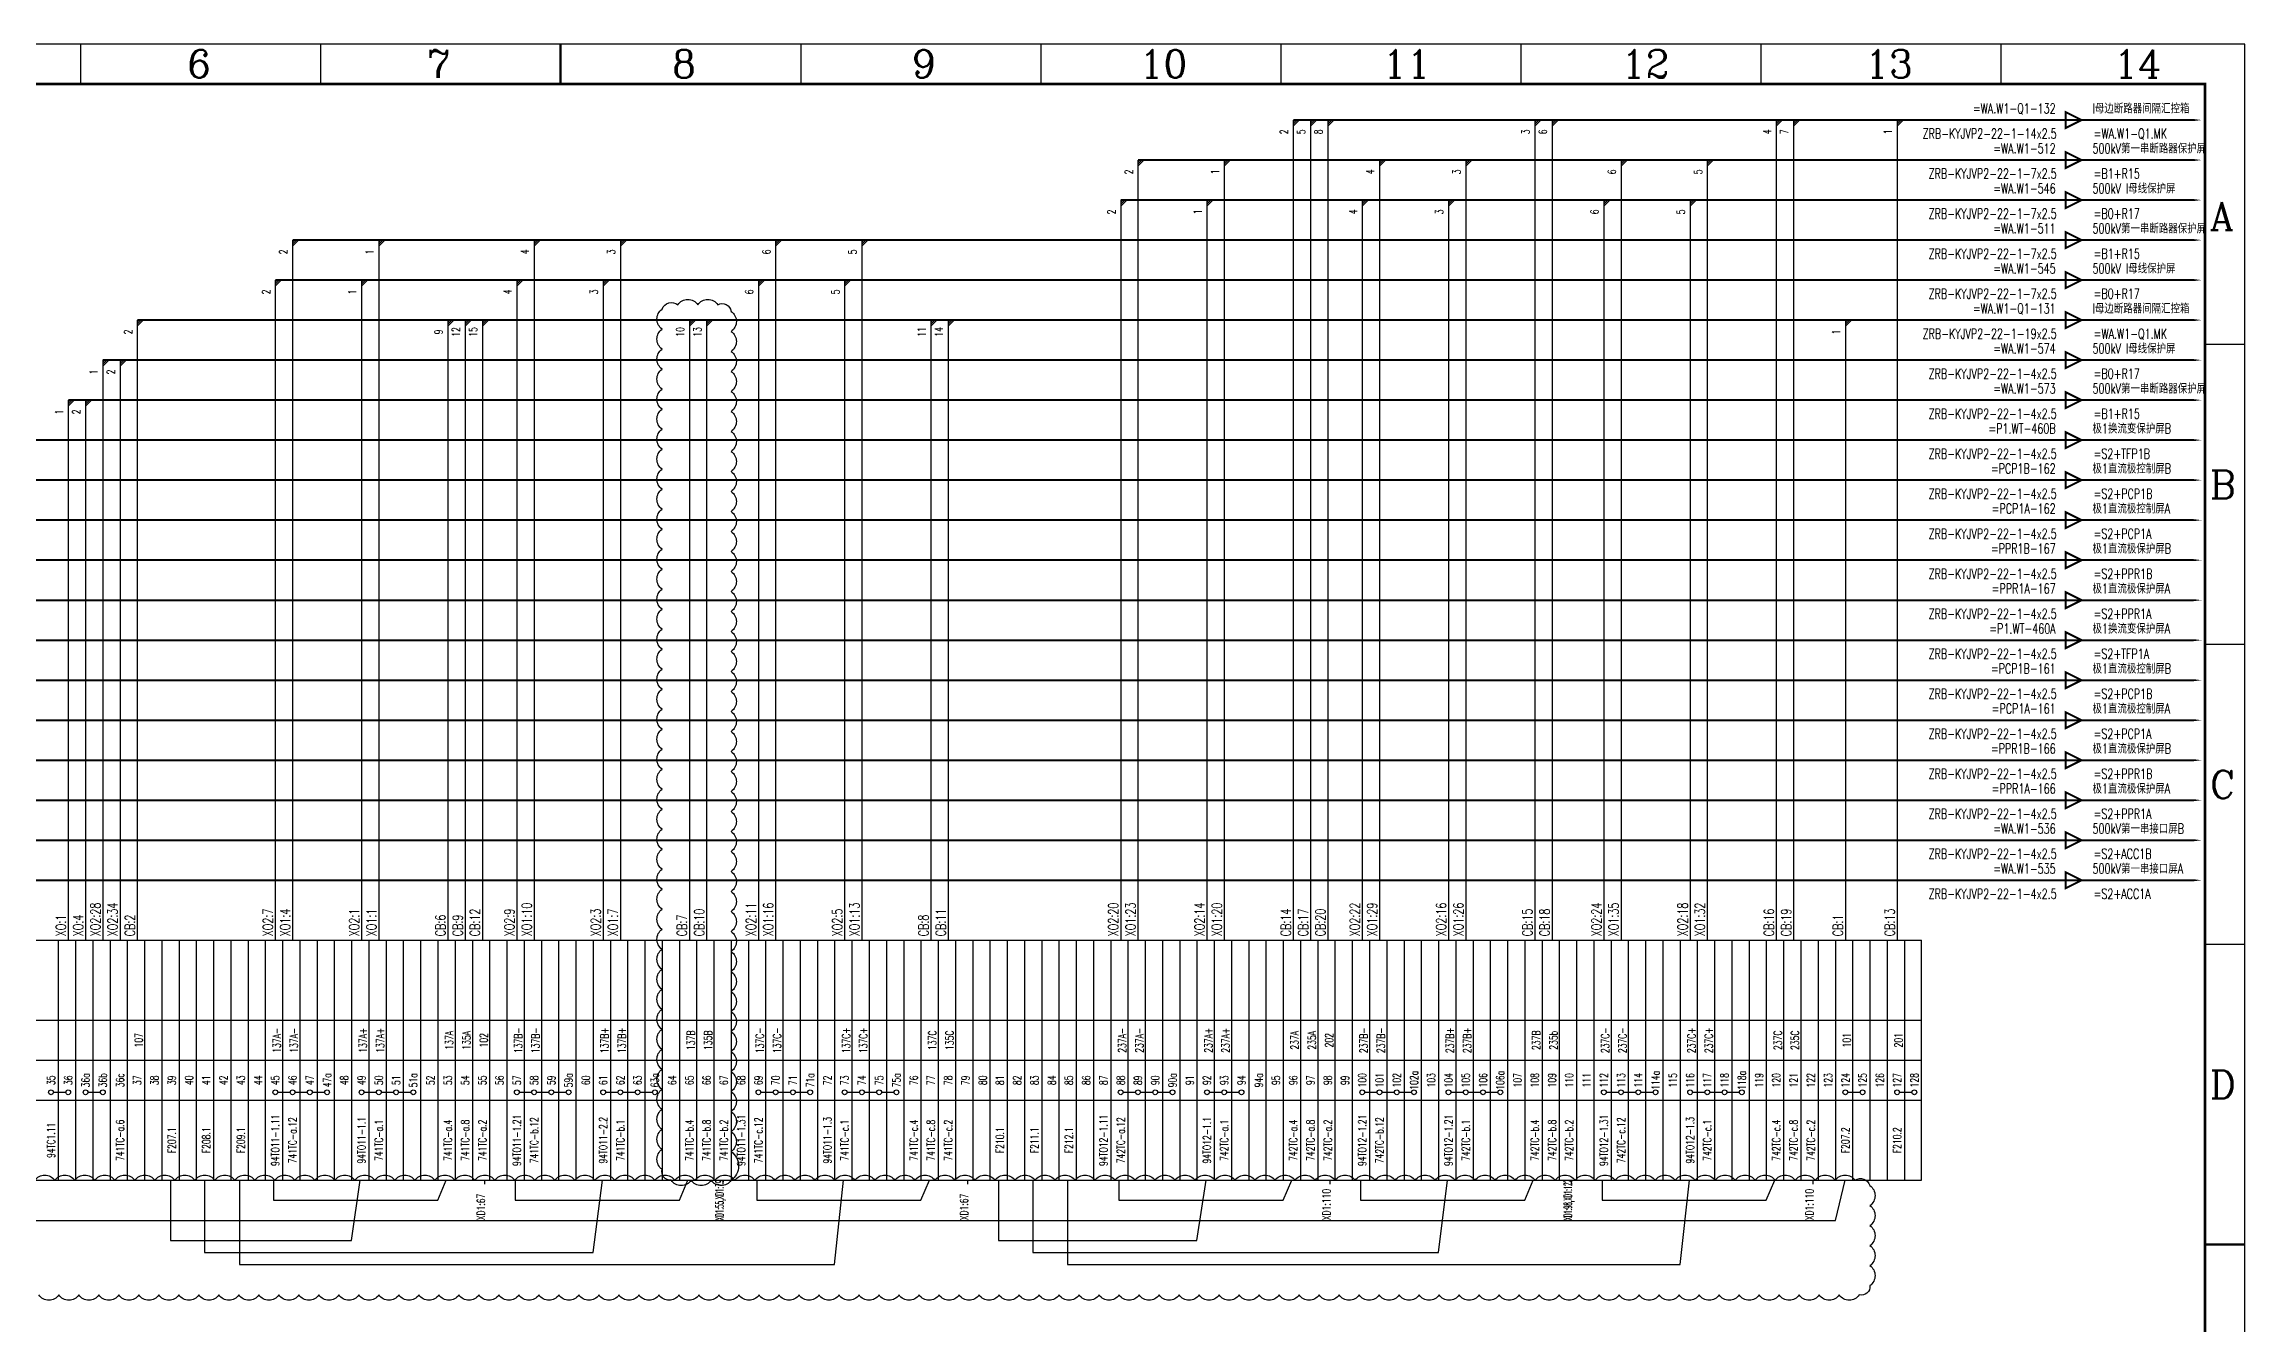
# Model space of a CAD drawing. Header units: millimetres. Extents: x 0 to 841, y 0 to 594.
# Drawn here: x 291 to 841, y 274 to 594 of the extents above; entities that cross this region are included whole.
import ezdxf
from ezdxf.enums import TextEntityAlignment as Align

# ---------------------------------------------------------------- set-up
doc = ezdxf.new("R2010")
doc.units = ezdxf.units.MM
doc.styles.add('ECL', font='', dxfattribs={"width": 0.7, "height": 3})
doc.styles.add('elec', font='simplex.shx', dxfattribs={"width": 0.7, "bigfont": 'hztxta.shx'})
doc.styles.add('ROMANC', font='romanc')
doc.styles.get('ECL').set_extended_font_data('FangSong_GB2312')

# ---------------------------------------------------------------- blocks, each defined once
blk = doc.blocks.new('to')
at = {"const_width": 0.5}
blk.add_lwpolyline([(-4, 2), (-4, -2), (0, 0)], close=True, dxfattribs=at)
at = {"style": 'elec', "width": 0.7}
for tag, p in [('CABLECODE', (-6.5, 1.65)), ('CABLETYPE', (-6.23, -4.65))]:
    blk.add_attdef(tag, text='', height=2.5, dxfattribs=at).set_placement(p, align=Align.RIGHT)
for tag, p in [('EQUNAME', (2.72, 1.65)), ('EQUCODE', (3, -4.65))]:
    blk.add_attdef(tag, p, '', height=2.5, dxfattribs=at)
blk = doc.blocks.new('joinPtR')
for p, q in [((1.5, 0), (0, -1.5)), ((1, 0), (0, -1)), ((0.5, 0), (0, -0.5))]:
    blk.add_line(p, q)
at = {"style": 'elec', "width": 0.7}
blk.add_attdef('NO', text='', height=2, rotation=90, dxfattribs=at).set_placement((-2.31, -2.96), align=Align.MIDDLE)
blk = doc.blocks.new('XXDAFRAM-CH-HENG-A1')
at = {"color": 1}
for p, q in [((300, 594), (300, 584)), ((360, 594), (360, 584)), ((480, 594), (480, 584)), ((540, 594), (540, 584)), ((600, 594), (600, 584)), ((660, 594), (660, 584)), ((720, 594), (720, 584)), ((780, 594), (780, 584)), ((831, 519), (841, 519)), ((831, 444), (841, 444)), ((831, 369), (841, 369))]:
    blk.add_line(p, q, dxfattribs=at)
at = {"color": 1, "lineweight": 50}
for p, q in [((420, 594), (420, 584)), ((831, 294), (841, 294))]:
    blk.add_line(p, q, dxfattribs=at)
at = {"color": 1}
blk.add_lwpolyline([(0, 0), (841, 0), (841, 594), (0, 594)], close=True, dxfattribs=at)
at = {"color": 1, "const_width": 0.6}
blk.add_lwpolyline([(25, 10), (831, 10), (831, 584), (25, 584)], close=True, dxfattribs=at)
at = {"color": 1, "style": 'ROMANC'}
for s, p in [('6', (326.66, 585.55)), ('7', (386.56, 585.55)), ('8', (447.83, 585.55)), ('9', (507.73, 585.55)), ('10', (564.65, 585.55)), ('11', (625.45, 585.55)), ('12', (685.14, 585.55)), ('13', (746, 585.55)), ('14', (808.18, 585.55)), ('A', (832.19, 547.46)), ('B', (832.19, 480.42)), ('C', (832.19, 405.42)), ('D', (832.19, 330.42))]:
    blk.add_text(s, height=7, dxfattribs=at).set_placement(p)
at = {"linetype": 'Continuous', "style": 'ECL', "width": 0.7}
for tag, height, p in [('DESIGNSTATUS', 3.5, (818.85, 76.57)), ('DESIGNSTATUS', 3.5, (818.85, 76.57)), ('ENDESIGNSTATUS', 3.5, (818.89, 70.89)), ('ENDESIGNSTATUS', 3.5, (818.89, 70.89)), ('V', 4, (778.58, 63.46)), ('O', 4, (784.75, 63.46)), ('L', 4, (790.92, 63.46)), ('N', 4, (797.08, 63.46)), ('D', 4, (809.42, 63.46)), ('W', 4, (815.58, 63.46)), ('G', 4, (821.75, 63.46)), ('VEREN40', 4, (827.82, 63.3)), ('DWGNAME1', 5, (768.76, 48.81)), ('DWGENAME1', 5, (768.98, 42.71)), ('DWGNAME', 5, (768.73, 42.42)), ('DWGNAME2', 5, (769.11, 35.27)), ('DWGENAME', 5, (769.24, 35.31)), ('DWGENAME2', 5, (769.4, 28.81)), ('DWGNO', 5, (758.81, 15.14)), ('VEREN40', 4, (825.77, 15.22))]:
    blk.add_attdef(tag, text='', height=height, dxfattribs=at).set_placement(p, align=Align.MIDDLE)
at = {"style": 'ECL', "width": 0.7, "flags": 1}
for p in [(697.39, 48.28), (697.39, 40.28), (697.39, 32.28), (697.39, 24.28)]:
    blk.add_attdef('DATE', text='', height=5, dxfattribs=at).set_placement(p, align=Align.MIDDLE)
for tag, p in [('SJ1', (666.56, 44.28)), ('JH', (666.56, 36.28)), ('SH1', (666.56, 28.28)), ('PZ', (666.56, 20.28)), ('BL', (666.56, 10))]:
    blk.add_attdef(tag, p, '', height=5, dxfattribs=at)

msp = doc.modelspace()

# ---------------------------------------------------------------- linework, layer by layer
for p, q in [((40, 370), (760.17, 370)), ((294.43, 370), (294.43, 310)), ((298.75, 370), (298.75, 310)), ((303.06, 370), (303.06, 310)), ((307.37, 370), (307.37, 310)), ((311.68, 370), (311.68, 310)), ((315.99, 370), (315.99, 310)), ((320.31, 370), (320.31, 310)), ((324.62, 370), (324.62, 310)), ((328.93, 370), (328.93, 310)), ((333.24, 370), (333.24, 310)), ((337.56, 370), (337.56, 310)), ((341.87, 370), (341.87, 310)), ((346.18, 370), (346.18, 310)), ((350.49, 370), (350.49, 310)), ((354.81, 370), (354.81, 310)), ((359.12, 370), (359.12, 310)), ((363.43, 370), (363.43, 310)), ((367.74, 370), (367.74, 310)), ((372.06, 370), (372.06, 310)), ((376.37, 370), (376.37, 310)), ((380.68, 370), (380.68, 310)), ((384.99, 370), (384.99, 310)), ((389.31, 370), (389.31, 310)), ((393.62, 370), (393.62, 310)), ((397.93, 370), (397.93, 310)), ((402.24, 370), (402.24, 310)), ((406.56, 370), (406.56, 310)), ((410.87, 370), (410.87, 310)), ((415.18, 370), (415.18, 310)), ((419.49, 370), (419.49, 310)), ((423.81, 370), (423.81, 310)), ((428.12, 370), (428.12, 310)), ((432.43, 370), (432.43, 310)), ((436.74, 370), (436.74, 310)), ((441.06, 370), (441.06, 310)), ((445.37, 370), (445.37, 310)), ((449.68, 370), (449.68, 310)), ((453.99, 370), (453.99, 310)), ((458.3, 370), (458.3, 310)), ((462.62, 370), (462.62, 310)), ((466.93, 370), (466.93, 310)), ((471.24, 370), (471.24, 310)), ((475.55, 370), (475.55, 310)), ((479.87, 370), (479.87, 310)), ((484.18, 370), (484.18, 310)), ((488.49, 370), (488.49, 310)), ((492.8, 370), (492.8, 310)), ((497.12, 370), (497.12, 310)), ((501.43, 370), (501.43, 310)), ((505.74, 370), (505.74, 310)), ((510.05, 370), (510.05, 310)), ((514.37, 370), (514.37, 310)), ((518.68, 370), (518.68, 310)), ((522.99, 370), (522.99, 310)), ((527.3, 370), (527.3, 310)), ((531.62, 370), (531.62, 310)), ((535.93, 370), (535.93, 310)), ((540.24, 370), (540.24, 310)), ((544.55, 370), (544.55, 310)), ((548.87, 370), (548.87, 310)), ((553.18, 370), (553.18, 310)), ((557.49, 370), (557.49, 310)), ((561.8, 370), (561.8, 310)), ((566.12, 370), (566.12, 310)), ((570.43, 370), (570.43, 310)), ((574.74, 370), (574.74, 310)), ((579.05, 370), (579.05, 310)), ((583.37, 370), (583.37, 310)), ((587.68, 370), (587.68, 310)), ((591.99, 370), (591.99, 310)), ((596.3, 370), (596.3, 310)), ((600.61, 370), (600.61, 310)), ((604.93, 370), (604.93, 310)), ((609.24, 370), (609.24, 310)), ((613.55, 370), (613.55, 310)), ((617.86, 370), (617.86, 310)), ((622.18, 370), (622.18, 310)), ((626.49, 370), (626.49, 310)), ((630.8, 370), (630.8, 310)), ((635.11, 370), (635.11, 310)), ((639.43, 370), (639.43, 310)), ((643.74, 370), (643.74, 310)), ((648.05, 370), (648.05, 310)), ((652.36, 370), (652.36, 310)), ((656.68, 370), (656.68, 310)), ((660.99, 370), (660.99, 310)), ((665.3, 370), (665.3, 310)), ((669.61, 370), (669.61, 310)), ((673.93, 370), (673.93, 310)), ((678.24, 370), (678.24, 310)), ((682.55, 370), (682.55, 310)), ((686.86, 370), (686.86, 310)), ((691.18, 370), (691.18, 310)), ((695.49, 370), (695.49, 310)), ((699.8, 370), (699.8, 310)), ((704.11, 370), (704.11, 310)), ((708.43, 370), (708.43, 310)), ((712.74, 370), (712.74, 310)), ((717.05, 370), (717.05, 310)), ((721.36, 370), (721.36, 310)), ((725.67, 370), (725.67, 310)), ((729.99, 370), (729.99, 310)), ((734.3, 370), (734.3, 310)), ((738.61, 370), (738.61, 310)), ((742.92, 370), (742.92, 310)), ((747.24, 370), (747.24, 310)), ((751.55, 370), (751.55, 310)), ((755.86, 370), (755.86, 310)), ((760.17, 310), (760.17, 370)), ((40, 310), (760.17, 310)), ((400.93, 310), (400.93, 309)), ((460.55, 310), (460.55, 309)), ((521.68, 310), (521.68, 309)), ((612.24, 310), (612.24, 309)), ((672.61, 310), (672.61, 309)), ((732.99, 310), (732.99, 309))]:
    msp.add_line(p, q)
at = {"color": 7}
for points in [[(603.11, 575, 0.5, 0.5, 0), (822.17, 575, 2, 0, 0), (830.17, 575, 0, 0, 0)], [(564.3, 565, 0.5, 0.5, 0), (822.17, 565, 2, 0, 0), (830.17, 565, 0, 0, 0)], [(559.99, 555, 0.5, 0.5, 0), (822.17, 555, 2, 0, 0), (830.17, 555, 0, 0, 0)], [(352.99, 545, 0.5, 0.5, 0), (822.17, 545, 2, 0, 0), (830.17, 545, 0, 0, 0)], [(348.68, 535, 0.5, 0.5, 0), (822.17, 535, 2, 0, 0), (830.17, 535, 0, 0, 0)], [(314.18, 525, 0.5, 0.5, 0), (822.17, 525, 2, 0, 0), (830.17, 525, 0, 0, 0)], [(305.56, 515, 0.5, 0.5, 0), (822.17, 515, 2, 0, 0), (830.17, 515, 0, 0, 0)], [(296.93, 505, 0.5, 0.5, 0), (822.17, 505, 2, 0, 0), (830.17, 505, 0, 0, 0)], [(193.43, 495, 0.5, 0.5, 0), (822.17, 495, 2, 0, 0), (830.17, 495, 0, 0, 0)], [(189.12, 485, 0.5, 0.5, 0), (822.17, 485, 2, 0, 0), (830.17, 485, 0, 0, 0)], [(184.81, 475, 0.5, 0.5, 0), (822.17, 475, 2, 0, 0), (830.17, 475, 0, 0, 0)], [(180.5, 465, 0.5, 0.5, 0), (822.17, 465, 2, 0, 0), (830.17, 465, 0, 0, 0)], [(176.19, 455, 0.5, 0.5, 0), (822.17, 455, 2, 0, 0), (830.17, 455, 0, 0, 0)], [(68.37, 445, 0.5, 0.5, 0), (822.17, 445, 2, 0, 0), (830.17, 445, 0, 0, 0)], [(64.06, 435, 0.5, 0.5, 0), (822.17, 435, 2, 0, 0), (830.17, 435, 0, 0, 0)], [(59.75, 425, 0.5, 0.5, 0), (822.17, 425, 2, 0, 0), (830.17, 425, 0, 0, 0)], [(55.44, 415, 0.5, 0.5, 0), (822.17, 415, 2, 0, 0), (830.17, 415, 0, 0, 0)], [(51.12, 405, 0.5, 0.5, 0), (822.17, 405, 2, 0, 0), (830.17, 405, 0, 0, 0)], [(46.81, 395, 0.5, 0.5, 0), (822.17, 395, 2, 0, 0), (830.17, 395, 0, 0, 0)], [(42.5, 385, 0.5, 0.5, 0), (822.17, 385, 2, 0, 0), (830.17, 385, 0, 0, 0)]]:
    msp.add_lwpolyline(points, format="xyseb", dxfattribs=at)
for points in [[(603.11, 575), (603.11, 370), (603.11, 370), (603.11, 370)], [(607.43, 575), (607.43, 370), (607.43, 370), (607.43, 370)], [(611.74, 575), (611.74, 370), (611.74, 370), (611.74, 370)], [(663.49, 575), (663.49, 370), (663.49, 370), (663.49, 370)], [(667.8, 575), (667.8, 370), (667.8, 370), (667.8, 370)], [(723.86, 575), (723.86, 370), (723.86, 370), (723.86, 370)], [(728.17, 575), (728.17, 370), (728.17, 370), (728.17, 370)], [(754.05, 575), (754.05, 370), (754.05, 370), (754.05, 370)], [(564.3, 565), (564.3, 370), (564.3, 370), (564.3, 370)], [(585.87, 565), (585.87, 370), (585.87, 370), (585.87, 370)], [(624.68, 565), (624.68, 370), (624.68, 370), (624.68, 370)], [(646.24, 565), (646.24, 370), (646.24, 370), (646.24, 370)], [(685.05, 565), (685.05, 370), (685.05, 370), (685.05, 370)], [(706.61, 565), (706.61, 370), (706.61, 370), (706.61, 370)], [(559.99, 555), (559.99, 370), (559.99, 370), (559.99, 370)], [(581.55, 555), (581.55, 370), (581.55, 370), (581.55, 370)], [(620.36, 555), (620.36, 370), (620.36, 370), (620.36, 370)], [(641.93, 555), (641.93, 370), (641.93, 370), (641.93, 370)], [(680.74, 555), (680.74, 370), (680.74, 370), (680.74, 370)], [(702.3, 555), (702.3, 370), (702.3, 370), (702.3, 370)], [(352.99, 545), (352.99, 370), (352.99, 370), (352.99, 370)], [(374.56, 545), (374.56, 370), (374.56, 370), (374.56, 370)], [(413.37, 545), (413.37, 370), (413.37, 370), (413.37, 370)], [(434.93, 545), (434.93, 370), (434.93, 370), (434.93, 370)], [(473.74, 545), (473.74, 370), (473.74, 370), (473.74, 370)], [(495.3, 545), (495.3, 370), (495.3, 370), (495.3, 370)], [(348.68, 535), (348.68, 370), (348.68, 370), (348.68, 370)], [(370.24, 535), (370.24, 370), (370.24, 370), (370.24, 370)], [(409.06, 535), (409.06, 370), (409.06, 370), (409.06, 370)], [(430.62, 535), (430.62, 370), (430.62, 370), (430.62, 370)], [(469.43, 535), (469.43, 370), (469.43, 370), (469.43, 370)], [(490.99, 535), (490.99, 370), (490.99, 370), (490.99, 370)], [(314.18, 525), (314.18, 370), (314.18, 370), (314.18, 370)], [(391.81, 525), (391.81, 370), (391.81, 370), (391.81, 370)], [(396.12, 525), (396.12, 370), (396.12, 370), (396.12, 370)], [(400.43, 525), (400.43, 370), (400.43, 370), (400.43, 370)], [(512.55, 525), (512.55, 370), (512.55, 370), (512.55, 370)], [(516.87, 525), (516.87, 370), (516.87, 370), (516.87, 370)], [(741.11, 525), (741.11, 370), (741.11, 370), (741.11, 370)], [(305.56, 515), (305.56, 370), (305.56, 370), (305.56, 370)], [(309.87, 515), (309.87, 370), (309.87, 370), (309.87, 370)], [(296.93, 505), (296.93, 370), (296.93, 370), (296.93, 370)], [(301.25, 505), (301.25, 370), (301.25, 370), (301.25, 370)]]:
    msp.add_lwpolyline(points)
at = {"color": 6}
msp.add_lwpolyline([(462.62, 310, -0.520567), (457.62, 310, -0.520567), (452.62, 310, -0.520567), (447.62, 310, -0.520567), (445.37, 312.75, -0.520567), (445.37, 317.75, -0.520567), (445.37, 322.75, -0.520567), (445.37, 327.75, -0.520567), (445.37, 332.75, -0.520567), (445.37, 337.75, -0.520567), (445.37, 342.75, -0.520567), (445.37, 347.75, -0.520567), (445.37, 352.75, -0.520567), (445.37, 357.75, -0.520567), (445.37, 362.75, -0.520567), (445.37, 367.75, -0.520567), (445.37, 372.75, -0.520567), (445.37, 377.75, -0.520567), (445.37, 382.75, -0.520567), (445.37, 387.75, -0.520567), (445.37, 392.75, -0.520567), (445.37, 397.75, -0.520567), (445.37, 402.75, -0.520567), (445.37, 407.75, -0.520567), (445.37, 412.75, -0.520567), (445.37, 417.75, -0.520567), (445.37, 422.75, -0.520567), (445.37, 427.75, -0.520567), (445.37, 432.75, -0.520567), (445.37, 437.75, -0.520567), (445.37, 442.75, -0.520567), (445.37, 447.75, -0.520567), (445.37, 452.75, -0.520567), (445.37, 457.75, -0.520567), (445.37, 462.75, -0.520567), (445.37, 467.75, -0.520567), (445.37, 472.75, -0.520567), (445.37, 477.75, -0.520567), (445.37, 482.75, -0.520567), (445.37, 487.75, -0.520567), (445.37, 492.75, -0.520567), (445.37, 497.75, -0.520567), (445.37, 502.75, -0.520567), (445.37, 507.75, -0.520567), (445.37, 512.75, -0.520567), (445.37, 517.75, -0.520567), (445.37, 522.75, -0.520567), (445.37, 527.75, -0.520567), (449.28, 528.84, -0.520567), (454.28, 528.84, -0.520567), (459.28, 528.84, -0.520567), (462.62, 527.18, -0.520567), (462.62, 522.18, -0.520567), (462.62, 517.18, -0.520567), (462.62, 512.18, -0.520567), (462.62, 507.18, -0.520567), (462.62, 502.18, -0.520567), (462.62, 497.18, -0.520567), (462.62, 492.18, -0.520567), (462.62, 487.18, -0.520567), (462.62, 482.18, -0.520567), (462.62, 477.18, -0.520567), (462.62, 472.18, -0.520567), (462.62, 467.18, -0.520567), (462.62, 462.18, -0.520567), (462.62, 457.18, -0.520567), (462.62, 452.18, -0.520567), (462.62, 447.18, -0.520567), (462.62, 442.18, -0.520567), (462.62, 437.18, -0.520567), (462.62, 432.18, -0.520567), (462.62, 427.18, -0.520567), (462.62, 422.18, -0.520567), (462.62, 417.18, -0.520567), (462.62, 412.18, -0.520567), (462.62, 407.18, -0.520567), (462.62, 402.18, -0.520567), (462.62, 397.18, -0.520567), (462.62, 392.18, -0.520567), (462.62, 387.18, -0.520567), (462.62, 382.18, -0.520567), (462.62, 377.18, -0.520567), (462.62, 372.18, -0.520567), (462.62, 367.18, -0.520567), (462.62, 362.18, -0.520567), (462.62, 357.18, -0.520567), (462.62, 352.18, -0.520567), (462.62, 347.18, -0.520567), (462.62, 342.18, -0.520567), (462.62, 337.18, -0.520567), (462.62, 332.18, -0.520567), (462.62, 327.18, -0.520567), (462.62, 322.18, -0.520567), (462.62, 317.18, -0.520567)], format="xyb", close=True, dxfattribs=at)
for points in [[(452.18, 525), (452.18, 370), (452.18, 370), (452.18, 370)], [(456.49, 525), (456.49, 370), (456.49, 370), (456.49, 370)], [(273.56, 310), (276.12, 302.5), (283.69, 300), (738.61, 300), (741.09, 310)], [(322.48, 310), (322.48, 295), (367.74, 295), (369.87, 310)], [(330.99, 310), (330.99, 292), (428.12, 292), (430.43, 310)], [(339.7, 310), (339.7, 289), (488.49, 289), (490.68, 310)], [(348.25, 310), (348.25, 305), (389.31, 305), (391.42, 310)], [(408.62, 310), (408.62, 305), (449.68, 305), (451.8, 310)], [(469, 310), (469, 305), (510.05, 305), (512.17, 310)], [(529.47, 310), (529.47, 295), (579.05, 295), (581.37, 310)], [(537.99, 310), (537.99, 292), (639.43, 292), (641.71, 310)], [(546.7, 310), (546.7, 289), (699.8, 289), (702.12, 310)], [(559.56, 310), (559.56, 305), (600.61, 305), (602.73, 310)], [(619.93, 310), (619.93, 305), (660.99, 305), (663.1, 310)], [(680.3, 310), (680.3, 305), (721.36, 305), (723.48, 310)]]:
    msp.add_lwpolyline(points, dxfattribs=at)
at = {"color": 1, "const_width": 0.35}
for points in [[(760.17, 350), (40, 350)], [(760.17, 340), (40, 340)], [(760.17, 330), (40, 330)]]:
    msp.add_lwpolyline(points, dxfattribs=at)
at = {"color": 2, "const_width": 0.35}
for points in [[(293.22, 332), (296.33, 332)], [(301.85, 332), (304.96, 332)], [(349.28, 332), (352.39, 332)], [(353.59, 332), (356.71, 332)], [(357.91, 332), (361.02, 332)], [(370.84, 332), (373.96, 332)], [(375.16, 332), (378.27, 332)], [(379.47, 332), (382.58, 332)], [(409.66, 332), (412.77, 332)], [(413.97, 332), (417.08, 332)], [(418.28, 332), (421.39, 332)], [(431.22, 332), (434.33, 332)], [(435.53, 332), (438.64, 332)], [(439.84, 332), (442.96, 332)], [(470.03, 332), (473.14, 332)], [(474.34, 332), (477.45, 332)], [(478.65, 332), (481.77, 332)], [(491.59, 332), (494.7, 332)], [(495.9, 332), (499.02, 332)], [(500.22, 332), (503.33, 332)], [(560.59, 332), (563.7, 332)], [(564.9, 332), (568.02, 332)], [(569.22, 332), (572.33, 332)], [(582.15, 332), (585.27, 332)], [(586.47, 332), (589.58, 332)], [(620.96, 332), (624.08, 332)], [(625.28, 332), (628.39, 332)], [(629.59, 332), (632.7, 332)], [(642.53, 332), (645.64, 332)], [(646.84, 332), (649.95, 332)], [(651.15, 332), (654.26, 332)], [(681.34, 332), (684.45, 332)], [(685.65, 332), (688.76, 332)], [(689.96, 332), (693.08, 332)], [(702.9, 332), (706.01, 332)], [(707.21, 332), (710.33, 332)], [(711.53, 332), (714.64, 332)], [(741.71, 332), (744.82, 332)], [(754.65, 332), (757.76, 332)]]:
    msp.add_lwpolyline(points, dxfattribs=at)
at = {"color": 6}
msp.add_lwpolyline([(288.56, 310, -0.520567), (293.56, 310, -0.520567), (298.56, 310, -0.520567), (303.56, 310, -0.520567), (308.56, 310, -0.520567), (313.56, 310, -0.520567), (318.56, 310, -0.520567), (323.56, 310, -0.520567), (328.56, 310, -0.520567), (333.56, 310, -0.520567), (338.56, 310, -0.520567), (343.56, 310, -0.520567), (348.56, 310, -0.520567), (353.56, 310, -0.520567), (358.56, 310, -0.520567), (363.56, 310, -0.520567), (368.56, 310, -0.520567), (373.56, 310, -0.520567), (378.56, 310, -0.520567), (383.56, 310, -0.520567), (388.56, 310, -0.520567), (393.56, 310, -0.520567), (398.56, 310, -0.520567), (403.56, 310, -0.520567), (408.56, 310, -0.520567), (413.56, 310, -0.520567), (418.56, 310, -0.520567), (423.56, 310, -0.520567), (428.56, 310, -0.520567), (433.56, 310, -0.520567), (438.56, 310, -0.520567), (443.56, 310, -0.520567), (448.56, 310, -0.520567), (453.56, 310, -0.520567), (458.56, 310, -0.520567), (463.56, 310, -0.520567), (468.56, 310, -0.520567), (473.56, 310, -0.520567), (478.56, 310, -0.520567), (483.56, 310, -0.520567), (488.56, 310, -0.520567), (493.56, 310, -0.520567), (498.56, 310, -0.520567), (503.56, 310, -0.520567), (508.56, 310, -0.520567), (513.56, 310, -0.520567), (518.56, 310, -0.520567), (523.56, 310, -0.520567), (528.56, 310, -0.520567), (533.56, 310, -0.520567), (538.56, 310, -0.520567), (543.56, 310, -0.520567), (548.56, 310, -0.520567), (553.56, 310, -0.520567), (558.56, 310, -0.520567), (563.56, 310, -0.520567), (568.56, 310, -0.520567), (573.56, 310, -0.520567), (578.56, 310, -0.520567), (583.56, 310, -0.520567), (588.56, 310, -0.520567), (593.56, 310, -0.520567), (598.56, 310, -0.520567), (603.56, 310, -0.520567), (608.56, 310, -0.520567), (613.56, 310, -0.520567), (618.56, 310, -0.520567), (623.56, 310, -0.520567), (628.56, 310, -0.520567), (633.56, 310, -0.520567), (638.56, 310, -0.520567), (643.56, 310, -0.520567), (648.56, 310, -0.520567), (653.56, 310, -0.520567), (658.56, 310, -0.520567), (663.56, 310, -0.520567), (668.56, 310, -0.520567), (673.56, 310, -0.520567), (678.56, 310, -0.520567), (683.56, 310, -0.520567), (688.56, 310, -0.520567), (693.56, 310, -0.520567), (698.56, 310, -0.520567), (703.56, 310, -0.520567), (708.56, 310, -0.520567), (713.56, 310, -0.520567), (718.56, 310, -0.520567), (723.56, 310, -0.520567), (728.56, 310, -0.520567), (733.56, 310, -0.520567), (738.56, 310, -0.520567), (743.56, 310, -0.520567), (747.24, 308.68, -0.520567), (747.24, 303.68, -0.520567), (747.24, 298.68, -0.520567), (747.24, 293.68, -0.520567), (747.24, 288.68, -0.520567), (747.24, 283.68, -0.520567), (744.58, 281.34, -0.520567), (739.58, 281.34, -0.520567), (734.58, 281.34, -0.520567), (729.58, 281.34, -0.520567), (724.58, 281.34, -0.520567), (719.58, 281.34, -0.520567), (714.58, 281.34, -0.520567), (709.58, 281.34, -0.520567), (704.58, 281.34, -0.520567), (699.58, 281.34, -0.520567), (694.58, 281.34, -0.520567), (689.58, 281.34, -0.520567), (684.58, 281.34, -0.520567), (679.58, 281.34, -0.520567), (674.58, 281.34, -0.520567), (669.58, 281.34, -0.520567), (664.58, 281.34, -0.520567), (659.58, 281.34, -0.520567), (654.58, 281.34, -0.520567), (649.58, 281.34, -0.520567), (644.58, 281.34, -0.520567), (639.58, 281.34, -0.520567), (634.58, 281.34, -0.520567), (629.58, 281.34, -0.520567), (624.58, 281.34, -0.520567), (619.58, 281.34, -0.520567), (614.58, 281.34, -0.520567), (609.58, 281.34, -0.520567), (604.58, 281.34, -0.520567), (599.58, 281.34, -0.520567), (594.58, 281.34, -0.520567), (589.58, 281.34, -0.520567), (584.58, 281.34, -0.520567), (579.58, 281.34, -0.520567), (574.58, 281.34, -0.520567), (569.58, 281.34, -0.520567), (564.58, 281.34, -0.520567), (559.58, 281.34, -0.520567), (554.58, 281.34, -0.520567), (549.58, 281.34, -0.520567), (544.58, 281.34, -0.520567), (539.58, 281.34, -0.520567), (534.58, 281.34, -0.520567), (529.58, 281.34, -0.520567), (524.58, 281.34, -0.520567), (519.58, 281.34, -0.520567), (514.58, 281.34, -0.520567), (509.58, 281.34, -0.520567), (504.58, 281.34, -0.520567), (499.58, 281.34, -0.520567), (494.58, 281.34, -0.520567), (489.58, 281.34, -0.520567), (484.58, 281.34, -0.520567), (479.58, 281.34, -0.520567), (474.58, 281.34, -0.520567), (469.58, 281.34, -0.520567), (464.58, 281.34, -0.520567), (459.58, 281.34, -0.520567), (454.58, 281.34, -0.520567), (449.58, 281.34, -0.520567), (444.58, 281.34, -0.520567), (439.58, 281.34, -0.520567), (434.58, 281.34, -0.520567), (429.58, 281.34, -0.520567), (424.58, 281.34, -0.520567), (419.58, 281.34, -0.520567), (414.58, 281.34, -0.520567), (409.58, 281.34, -0.520567), (404.58, 281.34, -0.520567), (399.58, 281.34, -0.520567), (394.58, 281.34, -0.520567), (389.58, 281.34, -0.520567), (384.58, 281.34, -0.520567), (379.58, 281.34, -0.520567), (374.58, 281.34, -0.520567), (369.58, 281.34, -0.520567), (364.58, 281.34, -0.520567), (359.58, 281.34, -0.520567), (354.58, 281.34, -0.520567), (349.58, 281.34, -0.520567), (344.58, 281.34, -0.520567), (339.58, 281.34, -0.520567), (334.58, 281.34, -0.520567), (329.58, 281.34, -0.520567), (324.58, 281.34, -0.520567), (319.58, 281.34, -0.520567), (314.58, 281.34, -0.520567), (309.58, 281.34, -0.520567), (304.58, 281.34, -0.520567), (299.58, 281.34, -0.520567), (294.58, 281.34, -0.520567), (289.58, 281.34, -0.520567)], format="xyb", dxfattribs=at)
at = {"color": 2}
for centre in [(292.62, 332), (296.93, 332), (301.25, 332), (305.56, 332), (348.68, 332), (352.99, 332), (357.31, 332), (361.62, 332), (370.24, 332), (374.56, 332), (378.87, 332), (383.18, 332), (409.06, 332), (413.37, 332), (417.68, 332), (421.99, 332), (430.62, 332), (434.93, 332), (439.24, 332), (443.56, 332), (469.43, 332), (473.74, 332), (478.05, 332), (482.37, 332), (490.99, 332), (495.3, 332), (499.62, 332), (503.93, 332), (559.99, 332), (564.3, 332), (568.62, 332), (572.93, 332), (581.55, 332), (585.87, 332), (590.18, 332), (620.36, 332), (624.68, 332), (628.99, 332), (633.3, 332), (641.93, 332), (646.24, 332), (650.55, 332), (654.86, 332), (680.74, 332), (685.05, 332), (689.36, 332), (693.68, 332), (702.3, 332), (706.61, 332), (710.93, 332), (715.24, 332), (741.11, 332), (745.42, 332), (754.05, 332), (758.36, 332)]:
    msp.add_circle(centre, 0.6, dxfattribs=at)

# ---------------------------------------------------------------- block references
msp.add_blockref('XXDAFRAM-CH-HENG-A1', (0, 0))
for name, p, values in [('to', (800.17, 575), {'EQUNAME': 'I母边断路器间隔汇控箱', 'CABLECODE': '=WA.W1-Q1-132', 'EQUCODE': '=WA.W1-Q1.MK', 'CABLETYPE': 'ZRB-KYJVP2-22-1-14x2.5'}), ('joinPtR', (603.11, 575), {'NO': '2'}), ('joinPtR', (607.43, 575), {'NO': '5'}), ('joinPtR', (611.74, 575), {'NO': '8'}), ('joinPtR', (663.49, 575), {'NO': '3'}), ('joinPtR', (667.8, 575), {'NO': '6'}), ('joinPtR', (723.86, 575), {'NO': '4'}), ('joinPtR', (728.17, 575), {'NO': '7'}), ('joinPtR', (754.05, 575), {'NO': '1'}), ('to', (800.17, 565), {'EQUNAME': '500kV第一串断路器保护屏', 'CABLECODE': '=WA.W1-512', 'EQUCODE': '=B1+R15', 'CABLETYPE': 'ZRB-KYJVP2-22-1-7x2.5'}), ('joinPtR', (564.3, 565), {'NO': '2'}), ('joinPtR', (585.87, 565), {'NO': '1'}), ('joinPtR', (624.68, 565), {'NO': '4'}), ('joinPtR', (646.24, 565), {'NO': '3'}), ('joinPtR', (685.05, 565), {'NO': '6'}), ('joinPtR', (706.61, 565), {'NO': '5'}), ('to', (800.17, 555), {'EQUNAME': '500kV I母线保护屏', 'CABLECODE': '=WA.W1-546', 'EQUCODE': '=B0+R17', 'CABLETYPE': 'ZRB-KYJVP2-22-1-7x2.5'}), ('joinPtR', (559.99, 555), {'NO': '2'}), ('joinPtR', (581.55, 555), {'NO': '1'}), ('joinPtR', (620.36, 555), {'NO': '4'}), ('joinPtR', (641.93, 555), {'NO': '3'}), ('joinPtR', (680.74, 555), {'NO': '6'}), ('joinPtR', (702.3, 555), {'NO': '5'}), ('joinPtR', (352.99, 545), {'NO': '2'}), ('joinPtR', (374.56, 545), {'NO': '1'}), ('joinPtR', (413.37, 545), {'NO': '4'}), ('joinPtR', (434.93, 545), {'NO': '3'}), ('joinPtR', (473.74, 545), {'NO': '6'}), ('joinPtR', (495.3, 545), {'NO': '5'}), ('to', (800.17, 545), {'EQUNAME': '500kV第一串断路器保护屏', 'CABLECODE': '=WA.W1-511', 'EQUCODE': '=B1+R15', 'CABLETYPE': 'ZRB-KYJVP2-22-1-7x2.5'}), ('to', (800.17, 535), {'EQUNAME': '500kV I母线保护屏', 'CABLECODE': '=WA.W1-545', 'EQUCODE': '=B0+R17', 'CABLETYPE': 'ZRB-KYJVP2-22-1-7x2.5'}), ('joinPtR', (348.68, 535), {'NO': '2'}), ('joinPtR', (370.24, 535), {'NO': '1'}), ('joinPtR', (409.06, 535), {'NO': '4'}), ('joinPtR', (430.62, 535), {'NO': '3'}), ('joinPtR', (469.43, 535), {'NO': '6'}), ('joinPtR', (490.99, 535), {'NO': '5'}), ('to', (800.17, 525), {'EQUNAME': 'I母边断路器间隔汇控箱', 'CABLECODE': '=WA.W1-Q1-131', 'EQUCODE': '=WA.W1-Q1.MK', 'CABLETYPE': 'ZRB-KYJVP2-22-1-19x2.5'}), ('joinPtR', (314.18, 525), {'NO': '2'}), ('joinPtR', (391.81, 525), {'NO': '9'}), ('joinPtR', (396.12, 525), {'NO': '12'}), ('joinPtR', (400.43, 525), {'NO': '15'}), ('joinPtR', (512.55, 525), {'NO': '11'}), ('joinPtR', (516.87, 525), {'NO': '14'}), ('joinPtR', (741.11, 525), {'NO': '1'}), ('to', (800.17, 515), {'EQUNAME': '500kV I母线保护屏', 'CABLECODE': '=WA.W1-574', 'EQUCODE': '=B0+R17', 'CABLETYPE': 'ZRB-KYJVP2-22-1-4x2.5'}), ('joinPtR', (305.56, 515), {'NO': '1'}), ('joinPtR', (309.87, 515), {'NO': '2'}), ('to', (800.17, 505), {'EQUNAME': '500kV第一串断路器保护屏', 'CABLECODE': '=WA.W1-573', 'EQUCODE': '=B1+R15', 'CABLETYPE': 'ZRB-KYJVP2-22-1-4x2.5'}), ('joinPtR', (296.93, 505), {'NO': '1'}), ('joinPtR', (301.25, 505), {'NO': '2'}), ('to', (800.17, 495), {'EQUNAME': '极1换流变保护屏B', 'CABLECODE': '=P1.WT-460B', 'EQUCODE': '=S2+TFP1B', 'CABLETYPE': 'ZRB-KYJVP2-22-1-4x2.5'}), ('to', (800.17, 485), {'EQUNAME': '极1直流极控制屏B', 'CABLECODE': '=PCP1B-162', 'EQUCODE': '=S2+PCP1B', 'CABLETYPE': 'ZRB-KYJVP2-22-1-4x2.5'}), ('to', (800.17, 475), {'EQUNAME': '极1直流极控制屏A', 'CABLECODE': '=PCP1A-162', 'EQUCODE': '=S2+PCP1A', 'CABLETYPE': 'ZRB-KYJVP2-22-1-4x2.5'}), ('to', (800.17, 465), {'EQUNAME': '极1直流极保护屏B', 'CABLECODE': '=PPR1B-167', 'EQUCODE': '=S2+PPR1B', 'CABLETYPE': 'ZRB-KYJVP2-22-1-4x2.5'}), ('to', (800.17, 455), {'EQUNAME': '极1直流极保护屏A', 'CABLECODE': '=PPR1A-167', 'EQUCODE': '=S2+PPR1A', 'CABLETYPE': 'ZRB-KYJVP2-22-1-4x2.5'}), ('to', (800.17, 445), {'EQUNAME': '极1换流变保护屏A', 'CABLECODE': '=P1.WT-460A', 'EQUCODE': '=S2+TFP1A', 'CABLETYPE': 'ZRB-KYJVP2-22-1-4x2.5'}), ('to', (800.17, 435), {'EQUNAME': '极1直流极控制屏B', 'CABLECODE': '=PCP1B-161', 'EQUCODE': '=S2+PCP1B', 'CABLETYPE': 'ZRB-KYJVP2-22-1-4x2.5'}), ('to', (800.17, 425), {'EQUNAME': '极1直流极控制屏A', 'CABLECODE': '=PCP1A-161', 'EQUCODE': '=S2+PCP1A', 'CABLETYPE': 'ZRB-KYJVP2-22-1-4x2.5'}), ('to', (800.17, 415), {'EQUNAME': '极1直流极保护屏B', 'CABLECODE': '=PPR1B-166', 'EQUCODE': '=S2+PPR1B', 'CABLETYPE': 'ZRB-KYJVP2-22-1-4x2.5'}), ('to', (800.17, 405), {'EQUNAME': '极1直流极保护屏A', 'CABLECODE': '=PPR1A-166', 'EQUCODE': '=S2+PPR1A', 'CABLETYPE': 'ZRB-KYJVP2-22-1-4x2.5'}), ('to', (800.17, 395), {'EQUNAME': '500kV第一串接口屏B', 'CABLECODE': '=WA.W1-536', 'EQUCODE': '=S2+ACC1B', 'CABLETYPE': 'ZRB-KYJVP2-22-1-4x2.5'}), ('to', (800.17, 385), {'EQUNAME': '500kV第一串接口屏A', 'CABLECODE': '=WA.W1-535', 'EQUCODE': '=S2+ACC1A', 'CABLETYPE': 'ZRB-KYJVP2-22-1-4x2.5'})]:
    msp.add_blockref(name, p).add_auto_attribs(values)
at = {"color": 6}
for p, values in [((452.18, 525), {'NO': '10'}), ((456.49, 525), {'NO': '13'})]:
    msp.add_blockref('joinPtR', p, dxfattribs=at).add_auto_attribs(values)

# ---------------------------------------------------------------- texts
at = {"color": 0, "style": 'elec'}
for s, height, width, p in [('XO:1', 2.5, 0.7, (296.33, 371)), ('XO:4', 2.5, 0.7, (300.65, 371)), ('XO2:28', 2.5, 0.7, (304.96, 371)), ('XO2:34', 2.5, 0.7, (309.27, 371)), ('CB:2', 2.5, 0.7, (313.58, 371)), ('XO2:7', 2.5, 0.7, (348.08, 371)), ('XO1:4', 2.5, 0.7, (352.39, 371)), ('XO2:1', 2.5, 0.7, (369.64, 371)), ('XO1:1', 2.5, 0.7, (373.96, 371)), ('CB:6', 2.5, 0.7, (391.21, 371)), ('CB:9', 2.5, 0.7, (395.52, 371)), ('CB:12', 2.5, 0.7, (399.83, 371)), ('XO2:9', 2.5, 0.7, (408.46, 371)), ('XO1:10', 2.5, 0.7, (412.77, 371)), ('XO2:3', 2.5, 0.7, (430.02, 371)), ('XO1:7', 2.5, 0.7, (434.33, 371)), ('XO2:11', 2.5, 0.7, (468.83, 371)), ('XO1:16', 2.5, 0.7, (473.14, 371)), ('XO2:5', 2.5, 0.7, (490.39, 371)), ('XO1:13', 2.5, 0.7, (494.7, 371)), ('CB:8', 2.5, 0.7, (511.95, 371)), ('CB:11', 2.5, 0.7, (516.27, 371)), ('XO2:20', 2.5, 0.7, (559.39, 371)), ('XO1:23', 2.5, 0.7, (563.7, 371)), ('XO2:14', 2.5, 0.7, (580.95, 371)), ('XO1:20', 2.5, 0.7, (585.27, 371)), ('CB:14', 2.5, 0.7, (602.51, 371)), ('CB:17', 2.5, 0.7, (606.83, 371)), ('CB:20', 2.5, 0.7, (611.14, 371)), ('XO2:22', 2.5, 0.7, (619.76, 371)), ('XO1:29', 2.5, 0.7, (624.08, 371)), ('XO2:16', 2.5, 0.7, (641.33, 371)), ('XO1:26', 2.5, 0.7, (645.64, 371)), ('CB:15', 2.5, 0.7, (662.89, 371)), ('CB:18', 2.5, 0.7, (667.2, 371)), ('XO2:24', 2.5, 0.7, (680.14, 371)), ('XO1:35', 2.5, 0.7, (684.45, 371)), ('XO2:18', 2.5, 0.7, (701.7, 371)), ('XO1:32', 2.5, 0.7, (706.01, 371)), ('CB:16', 2.5, 0.7, (723.26, 371)), ('CB:19', 2.5, 0.7, (727.57, 371)), ('CB:1', 2.5, 0.7, (740.51, 371)), ('CB:13', 2.5, 0.7, (753.45, 371)), ('XD1:55,XD1:79', 2, 0.4163, (460.71, 300)), ('XD1:98,XD1:122', 2, 0.387295, (672.77, 300)), ('XD1:110', 2, 0.7, (612.4, 300)), ('XD1:110', 2, 0.7, (733.14, 300))]:
    msp.add_text(s, height=height, rotation=90, dxfattribs=dict(at, width=width)).set_placement(p)
at = {"color": 6, "style": 'elec', "width": 0.7}
for s, height, p in [('CB:7', 2.5, (451.58, 371)), ('CB:10', 2.5, (455.89, 371)), ('XD1:67', 2, (401.09, 300)), ('XD1:67', 2, (521.83, 300))]:
    msp.add_text(s, height=height, rotation=90, dxfattribs=at).set_placement(p)
at = {"color": 0, "style": 'elec', "width": 0.7}
for s, p in [('107', (314.53, 345)), ('137A-', (349.03, 345)), ('137A-', (353.34, 345)), ('137A+', (370.59, 345)), ('137A+', (374.9, 345)), ('137A', (392.15, 345)), ('135A', (396.46, 345)), ('102', (400.77, 345)), ('137B-', (409.4, 345)), ('137B-', (413.71, 345)), ('137B+', (430.96, 345)), ('137B+', (435.27, 345)), ('137C-', (469.77, 345)), ('137C-', (474.09, 345)), ('137C+', (491.34, 345)), ('137C+', (495.65, 345)), ('137C', (512.9, 345)), ('135C', (517.21, 345)), ('237A-', (560.33, 345)), ('237A-', (564.65, 345)), ('237A+', (581.9, 345)), ('237A+', (586.21, 345)), ('237A', (603.46, 345)), ('235A', (607.77, 345)), ('202', (612.08, 345)), ('237B-', (620.71, 345)), ('237B-', (625.02, 345)), ('237B+', (642.27, 345)), ('237B+', (646.58, 345)), ('237B', (663.83, 345)), ('235b', (668.14, 345)), ('237C-', (681.08, 345)), ('237C-', (685.39, 345)), ('237C+', (702.64, 345)), ('237C+', (706.96, 345)), ('237C', (724.21, 345)), ('235C', (728.52, 345)), ('101', (741.46, 345)), ('201', (754.39, 345)), ('35', (292.62, 335)), ('36', (296.93, 335)), ('36a', (301.25, 335)), ('36b', (305.56, 335)), ('36c', (309.87, 335)), ('37', (314.18, 335)), ('38', (318.49, 335)), ('39', (322.81, 335)), ('40', (327.12, 335)), ('41', (331.43, 335)), ('42', (335.74, 335)), ('43', (340.06, 335)), ('44', (344.37, 335)), ('45', (348.68, 335)), ('46', (352.99, 335)), ('47', (357.31, 335)), ('47a', (361.62, 335)), ('48', (365.93, 335)), ('49', (370.24, 335)), ('50', (374.56, 335)), ('51', (378.87, 335)), ('51a', (383.18, 335)), ('52', (387.49, 335)), ('53', (391.81, 335)), ('54', (396.12, 335)), ('55', (400.43, 335)), ('56', (404.74, 335)), ('57', (409.06, 335)), ('58', (413.37, 335)), ('59', (417.68, 335)), ('59a', (421.99, 335)), ('60', (426.31, 335)), ('61', (430.62, 335)), ('62', (434.93, 335)), ('63', (439.24, 335)), ('63a', (443.56, 335)), ('64', (447.87, 335)), ('65', (452.18, 335)), ('66', (456.49, 335)), ('67', (460.8, 335)), ('68', (465.12, 335)), ('69', (469.43, 335)), ('70', (473.74, 335)), ('71', (478.05, 335)), ('71a', (482.37, 335)), ('72', (486.68, 335)), ('73', (490.99, 335)), ('74', (495.3, 335)), ('75', (499.62, 335)), ('75a', (503.93, 335)), ('76', (508.24, 335)), ('77', (512.55, 335)), ('78', (516.87, 335)), ('79', (521.18, 335)), ('80', (525.49, 335)), ('81', (529.8, 335)), ('82', (534.12, 335)), ('83', (538.43, 335)), ('84', (542.74, 335)), ('85', (547.05, 335)), ('86', (551.37, 335)), ('87', (555.68, 335)), ('88', (559.99, 335)), ('89', (564.3, 335)), ('90', (568.62, 335)), ('90a', (572.93, 335)), ('91', (577.24, 335)), ('92', (581.55, 335)), ('93', (585.87, 335)), ('94', (590.18, 335)), ('94a', (594.49, 335)), ('95', (598.8, 335)), ('96', (603.11, 335)), ('97', (607.43, 335)), ('98', (611.74, 335)), ('99', (616.05, 335)), ('100', (620.36, 335)), ('101', (624.68, 335)), ('102', (628.99, 335)), ('102a', (633.3, 335)), ('103', (637.61, 335)), ('104', (641.93, 335)), ('105', (646.24, 335)), ('106', (650.55, 335)), ('106a', (654.86, 335)), ('107', (659.18, 335)), ('108', (663.49, 335)), ('109', (667.8, 335)), ('110', (672.11, 335)), ('111', (676.43, 335)), ('112', (680.74, 335)), ('113', (685.05, 335)), ('114', (689.36, 335)), ('114a', (693.68, 335)), ('115', (697.99, 335)), ('116', (702.3, 335)), ('117', (706.61, 335)), ('118', (710.93, 335)), ('118a', (715.24, 335)), ('119', (719.55, 335)), ('120', (723.86, 335)), ('121', (728.17, 335)), ('122', (732.49, 335)), ('123', (736.8, 335)), ('124', (741.11, 335)), ('125', (745.42, 335)), ('126', (749.74, 335)), ('127', (754.05, 335)), ('128', (758.36, 335)), ('741TC-a.6', (309.87, 320)), ('94TO11-1.11', (348.68, 320)), ('741TC-a.12', (352.99, 320)), ('94TO11-1.1', (370.24, 320)), ('741TC-a.1', (374.56, 320)), ('741TC-a.4', (391.81, 320)), ('741TC-a.8', (396.12, 320)), ('741TC-a.2', (400.43, 320)), ('94TO11-1.21', (409.06, 320)), ('741TC-b.12', (413.37, 320)), ('94TO11-2.2', (430.62, 320)), ('741TC-b.1', (434.93, 320)), ('94TO11-1.31', (465.12, 320)), ('741TC-c.12', (469.43, 320)), ('94TO11-1.3', (486.68, 320)), ('741TC-c.1', (490.99, 320)), ('741TC-c.4', (508.24, 320)), ('741TC-c.8', (512.55, 320)), ('741TC-c.2', (516.87, 320)), ('94TO12-1.11', (555.68, 320)), ('742TC-a.12', (559.99, 320)), ('94TO12-1.1', (581.55, 320)), ('742TC-a.1', (585.87, 320)), ('742TC-a.4', (603.11, 320)), ('742TC-a.8', (607.43, 320)), ('742TC-a.2', (611.74, 320)), ('94TO12-1.21', (620.36, 320)), ('742TC-b.12', (624.68, 320)), ('94TO12-1.21', (641.93, 320)), ('742TC-b.1', (646.24, 320)), ('742TC-b.4', (663.49, 320)), ('742TC-b.8', (667.8, 320)), ('742TC-b.2', (672.11, 320)), ('94TO12-1.31', (680.74, 320)), ('742TC-c.12', (685.05, 320)), ('94TO12-1.3', (702.3, 320)), ('742TC-c.1', (706.61, 320)), ('742TC-c.4', (723.86, 320)), ('742TC-c.8', (728.17, 320)), ('742TC-c.2', (732.49, 320)), ('94TC1.11', (292.62, 320)), ('F207.1', (322.81, 320)), ('F208.1', (331.43, 320)), ('F209.1', (340.06, 320)), ('F210.1', (529.8, 320)), ('F211.1', (538.43, 320)), ('F212.1', (547.05, 320)), ('F207.2', (741.11, 320)), ('F210.2', (754.05, 320))]:
    msp.add_text(s, height=2, rotation=90, dxfattribs=at).set_placement(p, align=Align.MIDDLE)
at = {"color": 6, "style": 'elec', "width": 0.7}
for s, p in [('137B', (452.52, 345)), ('135B', (456.84, 345)), ('741TC-b.4', (452.18, 320)), ('741TC-b.8', (456.49, 320)), ('741TC-b.2', (460.8, 320))]:
    msp.add_text(s, height=2, rotation=90, dxfattribs=at).set_placement(p, align=Align.MIDDLE)

doc.saveas('drawing.dxf')
